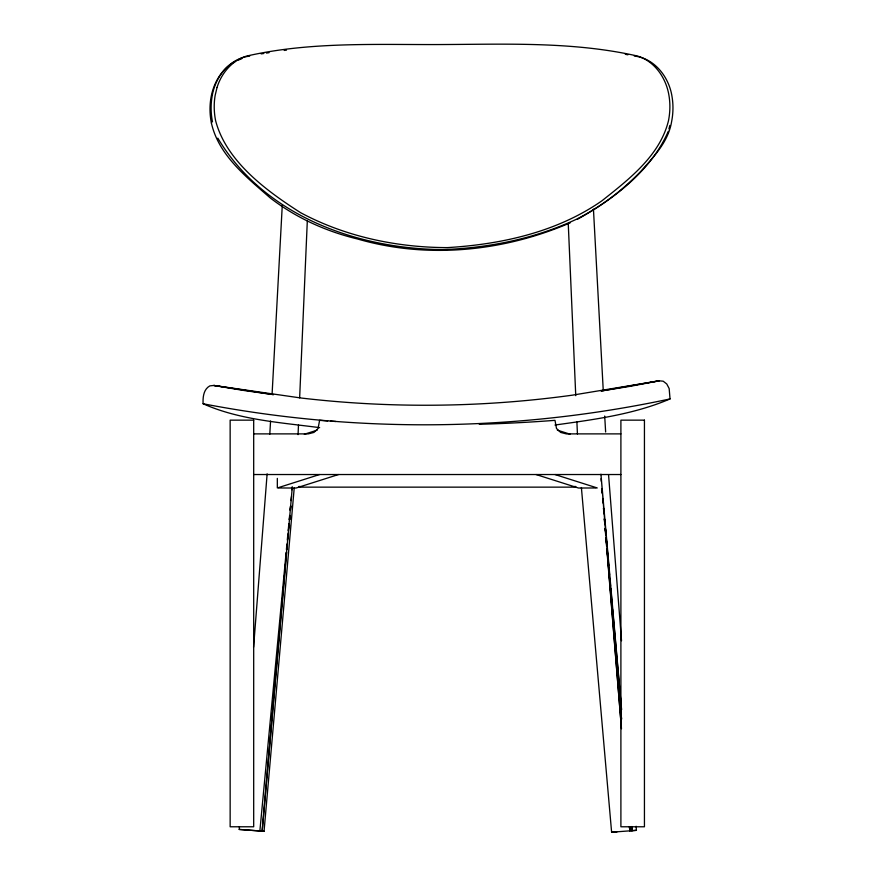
<?xml version="1.0" encoding="UTF-8"?>
<svg xmlns="http://www.w3.org/2000/svg" width="876" height="876" viewBox="0 0 876 876"><rect width="100%" height="100%" fill="white"/><g stroke="black" fill="none" stroke-linecap="round" stroke-linejoin="round"><path stroke-width="1.31" d="M298.059 434.638L298.475 425.101M299.647 397.846L307.323 220.741M272.075 394.419L282.28 205.192M269.797 434.2L270.564 421.049M289.354 527.582L289.529 524.888M289.901 519.49L290.164 515.438M290.536 510.051L290.799 506M291.894 489.804L292.069 487.111M267.125 473.85L253.58 647.2M294.216 488.063L264.048 831.28L239.225 829.441L239.444 826.714M286.583 552.296L262.143 831.127L239.225 829.441M286.824 549.57L287.306 544.138M287.656 540.054L288.259 533.254M288.5 530.528L289.091 523.728M289.452 519.654L289.803 515.57M290.285 510.128L290.646 506.054M291.478 496.528L291.029 500.601M292.31 487.012L262.143 831.127L264.048 831.28M259.876 830.952L286.156 552.263M286.408 549.548L286.923 544.106M287.306 540.021L287.821 534.59M288.204 530.506L288.85 523.717M289.233 519.632L289.617 515.559M290.131 510.117L290.514 506.043M668.925 128.947L669.855 125.399M668.311 131.312C651.054 170.689 614.087 198.83 577.383 219.307M235.348 61.32C221.759 68.525 213.481 82.946 210.963 97.783A65.58 57.236 66.4 0 0 211.39 123.078M319.641 427.641C280.561 422.517 239.356 419.933 203.101 403.759C202.783 397.266 203.495 389.371 209.824 385.889L213.81 385.451L301.059 398.011C391.046 408.545 482.38 407.548 572.137 395.207L659.19 380.841L630.173 386.316L601.089 391.014L658.872 380.786L663.198 381.202L666.745 383.951L669.165 388.561L670.03 398.93C633.72 414.501 593.818 419.582 554.968 425.035M570.243 222.789C503.799 251.511 427.554 259.34 357.561 238.995C325.949 231.384 295.847 217.73 270.082 197.801C246.539 177.138 218.562 155.216 211.412 123.078M238.568 59.995L241.787 58.681M304.333 434.244L317.2 430.16M319.598 474.529L277.331 487.965L277.331 478.395M595.921 487.965L578.521 488.031L575.729 487.144L298.847 487.144L296.055 488.031L278.667 487.965M338.53 474.529L300.84 486.509L298.847 486.509L298.847 487.144M249.671 56.119C229.37 58.331 214.916 77.34 212.058 96.623A65.58 57.236 66.4 0 0 212.485 121.928M261.168 53.896L263.807 53.491M266.446 53.075L269.085 52.669M284.207 50.436L286.496 50.129M636.107 826.265L636.425 830.349L611.612 832.2L581.39 487.516M617.022 831.85L611.612 832.2M631.016 830.711L630.665 826.626L631.016 830.711L636.425 830.349M203.101 403.759C357.211 433.39 516.577 431.671 670.03 398.93M253.69 433.883L308.297 433.883L313.947 432.426L318.087 428.463L319.598 420.338A1535.88 1535.88 0 0 0 327.701 420.929M620.898 433.883L566.29 433.883L560.64 432.426L556.501 428.463L554.99 420.338A1535.88 1535.88 0 0 1 479.271 424.28M253.69 474.529L620.898 474.529M243.616 390.455L273.498 394.627L213.81 385.451L242.323 390.247M625.3 54.301L627.873 54.794M634.29 56.042C654.69 58.287 669.111 77.23 672.023 96.59A65.558 57.323 -66.2 0 1 671.563 121.884C668.278 141.715 653.923 156.662 641.068 171.028C622.299 190.629 600.421 207.196 576.156 219.383C534.524 238.819 488.293 248.072 442.511 249.594C356.324 248.828 263.775 215.299 217.806 138.134M557.344 430.149L570.024 434.178M554.99 474.529L597.257 487.965M536.046 474.529L573.747 486.509L575.729 486.509L575.729 487.144M621.577 709.549L600.947 474.212L621.489 728.722M601.932 488.819L602.283 492.75M602.863 499.309L603.214 503.251M603.673 508.496L604.144 513.84L603.903 511.113M605.469 528.786L605.951 534.229M606.312 538.313L606.915 545.102M607.276 549.186L607.758 554.628M608.119 558.702L608.721 565.502M609.083 569.575L609.565 575.017M609.926 579.102L610.528 585.891M610.769 588.617L612.335 606.291M612.576 609.006L613.178 615.806M613.419 618.522L621.478 709.615M605.404 528.797L605.863 534.24M606.214 538.313L606.674 543.755M607.134 549.197L607.605 554.639M607.944 558.713L608.524 565.513M608.864 569.597L609.335 575.039M609.674 579.113L610.254 585.913M610.484 588.639L611.985 606.312M612.215 609.039L612.795 615.839M613.025 618.555L621.555 719.196L607.035 548.913M602.743 498.543L603.093 502.627L602.699 498.543M603.553 508.069L604.024 513.522M604.484 518.964L604.944 524.406M605.294 528.491L605.874 535.302M606.104 538.017L606.805 546.186M603.476 508.08L603.914 513.522M604.363 518.975L604.801 524.417M605.141 528.502L605.688 535.313M605.918 538.039L606.575 546.208M606.805 548.934L620.679 719.141M621.522 640.75L608.557 474.77M601.078 478.679L601.286 481.296M603.728 508.419L604.079 513.632M604.418 518.647L604.747 523.662M604.703 416.045L605.634 431.999M593.446 209.134L603.257 390.532M568.25 223.479L575.751 395.678M576.89 421.641L577.426 433.938M335.804 421.487A1535.88 1535.88 0 0 1 330.394 421.126M217.029 87.512L215.146 95.44A65.569 57.301 66.3 0 0 215.616 120.702C226.38 161.633 266.6 190.913 300.534 212.649C345.286 236.662 396.828 247.525 447.417 247.612C501.422 244.382 556.961 232.151 601.976 200.768C628.815 179.427 660 155.665 668.487 120.669A65.536 57.466 -65.9 0 0 668.946 95.396C666.143 78.095 654.854 61.32 637.542 56.042C574.108 41.698 508.803 44.205 444.252 44.523C378.87 44.972 311.254 41.249 246.452 56.119C231.954 60.564 221.365 73.299 217.029 87.512M253.69 420.151L230.147 420.151L230.147 826.78L253.69 826.78L253.69 420.151M644.44 420.151L620.898 420.151L620.898 826.78L644.44 826.78L644.44 420.151M632.187 830.623L631.837 826.539L632.187 830.623M605.108 524.713L604.626 519.271L605.064 524.713M602.283 493.1L601.932 489.016L602.25 493.1M629.789 830.798L629.461 826.714L629.789 830.798"/></g></svg>
